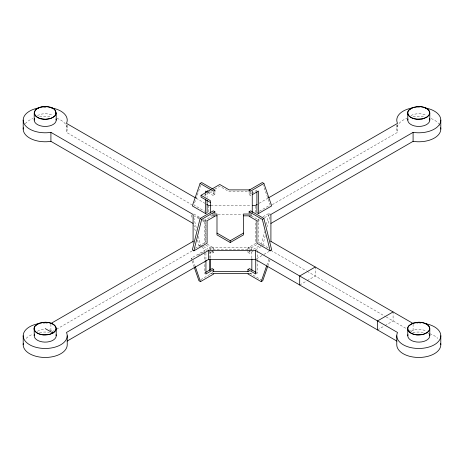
<?xml version="1.0" encoding="UTF-8"?>
<svg xmlns="http://www.w3.org/2000/svg" width="464" height="464" viewBox="0 0 464 464"><rect width="100%" height="100%" fill="white"/><g stroke="black" fill="none" stroke-linecap="round" stroke-linejoin="round"><path stroke-width="0.35" stroke-dasharray="2.32 1.74" d="M261.186 244.777L264.474 231.495M266.203 224.506L268.969 213.318L270.524 214.217L267.409 226.803M262.74 245.671L265.338 235.19M200.703 185.264L193.865 205.007L204.688 211.259M266.846 265.28L268.969 259.156M267.931 265.744L270.054 259.614M204.177 195.292L211.665 190.971M214.78 189.167L219.774 186.284L229.112 191.678L247.921 191.678M207.936 192.461L213.324 195.57L214.878 194.671L214.878 192.108M195.315 248.205L205.54 242.301L205.54 219.837L211.526 216.381M249.122 191.464L249.122 194.671L250.92 193.639M251.517 193.291L256.905 190.182L258.46 191.081M202.565 220.818L204.369 221.856L205.929 220.957L205.929 242.701M259.109 203.29L267.873 198.227M197.542 240.079L198.923 245.671L200.477 244.777L202.884 246.164M259.312 211.259L270.135 205.007L263.297 185.264M52.165 331.754L55.924 329.585M56.55 329.22L191.835 251.117M272.258 204.682L397.526 132.362A22.011 12.708 0 0 1 407.079 118.308M191.847 260.298L191.139 258.257L204.369 250.618L205.152 251.065M257.543 219.919L259.347 218.875M262.955 216.792L268.969 213.318M257.421 220.435L258.46 219.837L258.46 242.301L268.685 248.205M197.809 255.304L204.537 251.418M257.294 221.856L260.901 219.774M264.509 217.691L270.524 214.217M213.713 249.203L213.713 247.921L212.152 248.82L204.972 244.673M209.148 251.575L212.152 253.309L213.713 252.416L213.713 249.847M247.956 249.203L247.956 247.921L255.739 243.426L255.739 220.957M257.682 242.753L258.46 242.301M256.696 244.673L249.51 248.82L247.956 247.921M200.726 279.682L212.152 273.081L212.152 271.156M247.956 249.847L247.956 252.416L250.363 251.024M253.367 249.29L260.582 245.12M247.956 252.416L249.51 253.309L253.118 251.227M255.525 249.841L262.143 246.019M256.517 258.703L262.351 255.333M263.912 254.434L269.161 251.401M256.256 273.685L257.294 273.081L257.294 260.037M299.698 284.983L306.542 281.027M307.168 280.668L315.259 275.993L315.259 267.699M377.522 329.916L384.372 325.96M384.992 325.6L393.089 320.926L393.089 313.322M210.807 205.459L251.036 205.459M217.993 214.443L242.417 214.443M210.436 215.824L211.746 215.824M210.012 258.129L210.001 247.48L251.848 247.469L251.848 258.123M251.848 249.267L210.024 249.267L210.001 247.48M210.024 273.418L212.187 273.418M249.684 273.418L251.848 273.418M249.122 194.671L250.676 195.57L250.676 191.081M208.893 191.214L207.095 190.182L207.095 197.426M209.49 191.562L214.878 194.671M251.279 215.69L258.46 219.837M196.127 198.227L204.891 203.29M56.921 118.308A22.011 12.708 0 0 1 66.474 132.362L191.742 204.682M270.912 250.392L306.518 270.947M307.139 271.307L385.555 316.581M386.181 316.941L406.841 328.866M409.341 330.31L413.088 332.473A22.011 12.708 0 0 1 424.485 332.473M205.54 219.837L206.579 220.435M193.9 214.014L199.914 217.488M203.522 219.571L205.929 220.957M197.368 216.914L199.16 217.952M202.153 219.681L205.152 221.409M193.546 215.609L198.957 218.735M207.124 244.116L213.713 247.921M203.487 246.512L208.295 249.29M211.306 251.024L213.713 252.416M262.143 280.372L249.51 273.081L249.51 271.156M198.923 245.671L201.33 247.063M201.933 247.411L208.545 251.227M191.139 258.257L192.177 258.854M205.929 273.98L204.369 273.081L204.369 261.487M193.169 260.513L195.054 265.959M192.084 260.977L194.207 267.107M193.737 217.517L196.672 229.396M198.406 236.385L200.477 244.777M191.313 214.919L192.003 217.715M193.737 224.704L195.466 231.693M413.088 324.179L413.088 332.473M397.526 124.758L397.526 132.362M396.772 124.92L396.772 129.073M257.294 250.618L257.294 259.312M255.351 206.149L255.351 213.063M249.51 250.102L249.51 253.309M213.324 191.719L213.324 195.57M212.152 250.102L212.152 253.309M210.024 251.401L210.024 257.793M208.649 205.459L208.649 213.063M205.929 252.961L205.929 259.486M205.54 193.975L205.54 196.875M204.369 221.856L204.369 243.6M204.369 250.618L204.369 252.062M204.369 252.787L204.369 260.762M193.088 241.402L193.088 243.478M67.228 124.92L67.228 129.073M66.474 124.758L66.474 132.362M50.912 324.179L50.912 330.403M413.088 116.795A22.011 12.708 0 0 1 424.485 116.795M431.184 118.569A22.011 12.708 0 0 1 438.735 123.697M439.124 124.207A22.011 12.708 0 0 1 440.052 125.779M25.265 123.697A22.011 12.708 0 0 1 32.816 118.569M39.515 116.795A22.011 12.708 0 0 1 50.912 116.795M427.878 333.175A22.011 12.708 0 0 1 429.171 333.546M429.792 333.744A22.011 12.708 0 0 1 437.854 338.395M37.427 115.588A11.008 6.357 0 0 1 52.995 115.588M411.005 331.273A11.008 6.357 0 0 1 426.573 331.273M411.005 115.588A11.008 6.357 0 0 1 426.573 115.588M416.631 323.118A22.011 12.708 0 0 1 418.07 323.06M419.502 323.06A22.011 12.708 0 0 1 420.941 323.118M26.146 338.395A22.011 12.708 0 0 1 32.816 334.248M39.515 332.473A22.011 12.708 0 0 1 49.515 332.288M43.059 323.118A22.011 12.708 0 0 1 45.211 323.054M45.93 323.06A22.011 12.708 0 0 1 47.369 323.118M417.351 107.399A22.011 12.708 0 0 1 420.222 107.399M37.427 331.273A11.008 6.357 0 0 1 45.211 329.411M49.428 329.892A11.008 6.357 0 0 1 52.995 331.273M43.778 107.399A22.011 12.708 0 0 1 46.649 107.399"/><path stroke-width="0.7" d="M34.208 112.897C35.867 103.803 58.331 104.307 55.61 114.869C50.883 121.261 36.76 121.249 34.208 112.897L34.208 120.083M52.136 108.019C56.683 109.15 57.553 115.449 53.111 117.305M214.878 213.034L214.878 211.746L213.324 210.847L200.088 218.486L192.311 249.939L193.865 250.838L207.095 243.2L207.095 220.736L214.878 216.241M193.865 250.838L201.649 219.385L214.878 211.746M214.878 191.464L214.878 190.182L201.649 182.543L200.088 183.437L192.311 205.906L205.54 213.544L207.095 212.645L207.095 200.326M247.956 273.98L261.186 281.619L266.609 265.959M267.693 266.423L262.74 280.72L261.186 281.619M53.766 332.491L49.074 334.556L43.413 334.933A11.008 6.357 0 0 1 34.945 326.111L38.489 323.536L43.79 322.329A11.008 6.357 0 0 1 55.135 331.174L53.766 332.491L55.842 330.217A11.008 6.357 0 0 0 45.211 322.219L39.713 323.072L35.682 325.397A11.008 6.357 0 0 0 45.211 334.927L47.867 334.73M427.338 116.806L422.652 118.877L416.991 119.248A11.008 6.357 0 0 1 408.517 110.432L412.061 107.857L417.362 106.65A11.008 6.357 0 0 1 428.707 115.495L427.338 116.806L429.42 114.538A11.008 6.357 0 0 0 418.789 106.54L413.285 107.393L409.254 109.719A11.008 6.357 0 0 0 418.789 119.248L421.445 119.051M427.338 332.491L422.652 334.556L416.991 334.933A11.008 6.357 0 0 1 408.517 326.111L412.061 323.536L417.362 322.329A11.008 6.357 0 0 1 428.707 331.174L427.338 332.491L429.42 330.217A11.008 6.357 0 0 0 418.789 322.219L413.285 323.072L409.254 325.397A11.008 6.357 0 0 0 418.789 334.927L421.445 334.73M48.198 334.683L50.715 334.08L53.534 332.665M427.106 116.986L424.287 118.395L421.776 118.999M427.106 332.665L424.287 334.08L421.776 334.683M210.436 202.507L201.057 197.096L201.057 195.298L210.412 189.892M211.665 189.173L219.774 184.492L229.112 189.88L250.09 189.88M214.878 190.182L213.324 191.081L200.088 183.437M249.122 191.464L249.122 190.182L262.351 182.543L263.912 183.437L271.689 205.906L258.46 213.544L256.905 212.645L256.905 191.626M263.912 183.437L250.676 191.081L249.122 190.182M252.474 194.532L258.46 191.081L258.46 213.544M50.912 323.489L193.088 241.402M257.23 204.375L255.351 205.459L252.474 205.459M268.499 197.861L397.526 123.372A22.011 12.708 0 0 1 412.403 107.921M249.122 213.034L249.122 211.746L250.676 210.847L263.912 218.486L271.689 249.939L270.135 250.838L256.905 243.2L256.905 220.736L249.122 216.241M424.485 323.489A22.011 12.708 0 0 1 440.052 339.056A22.011 12.708 0 0 1 413.088 348.041A22.011 12.708 0 0 1 397.526 332.473L255.351 250.392L208.649 250.392L66.474 332.473A22.011 12.708 0 0 1 50.912 348.041A22.011 12.708 0 0 1 23.948 339.056A22.011 12.708 0 0 1 39.515 323.489M249.122 211.746L262.351 219.385L263.912 218.486M425.169 107.921A22.011 12.708 0 0 1 439.953 123.569A22.011 12.708 0 0 1 413.088 132.362L270.912 214.443L270.912 241.877M216.99 233.09L230.225 240.729L243.455 233.09M212.402 214.032L216.99 214.032L216.99 234.888L230.225 242.527L243.455 234.888L243.455 214.032L251.581 214.032M67.1 341.098L208.649 259.376L255.351 259.376L396.9 341.104M270.912 223.433L413.088 141.346A22.011 12.708 0 0 0 440.678 127.745M205.569 272.391L212.152 268.592L213.713 269.485L213.713 271.411M213.713 269.485L205.929 273.98L205.929 260.211M194.207 267.107L198.923 280.72L200.477 281.619L213.713 273.98M247.956 271.411L247.956 269.485L249.51 268.592L256.099 272.391M315.259 267.009L299.698 275.993L299.698 284.983M393.089 311.941L377.522 320.926L377.522 329.916M52.803 117.473L50.785 118.372M38.529 107.915C34.034 109.017 32.7 115.391 37.294 117.288M38.779 107.805L41.116 107.056M50.617 118.424L45.211 119.248L39.776 118.413M41.221 107.027L46.835 106.662L51.939 107.932M210.807 205.459L208.649 205.459L206.77 204.375M212.402 215.824L216.99 215.824M243.455 215.824L251.581 215.824M212.906 271.62L248.959 271.62M212.906 273.418L248.959 273.418M39.637 118.366L37.567 117.45M52.995 333.071L45.211 328.576M207.333 192.113L205.54 191.081L205.54 193.25M201.057 195.298L210.436 200.709L210.436 213.022M195.501 197.861L66.474 123.372A22.011 12.708 0 0 0 51.597 107.921M270.912 241.402L413.088 323.489M38.831 107.921A22.011 12.708 0 0 0 24.047 123.569A22.011 12.708 0 0 0 50.912 132.362L193.088 214.443L193.088 241.877M200.088 218.486L201.649 219.385M23.322 127.745A22.011 12.708 0 0 0 50.912 141.346L193.088 223.433M247.956 269.485L255.739 273.98L255.739 259.486M195.292 266.643L200.477 281.619M262.351 219.385L270.135 250.838M210.012 258.842L210.018 270.199M440.8 120.083L440.8 129.073M440.8 335.762L440.8 344.752M429.792 112.897L429.792 120.083M429.792 328.576L429.792 335.762M413.088 132.362L413.088 141.346M407.781 112.897L407.781 120.083M407.781 328.576L407.781 335.762M396.772 335.762L396.772 344.752A22.011 12.708 0 0 0 419.937 357.442A22.011 12.708 0 0 0 440.678 343.424M255.351 250.392L255.351 259.376M252.259 191.151L252.259 212.599M251.848 258.837L251.848 270.576M230.225 240.729L230.225 242.527M210.024 259.214L210.024 270.576M208.649 250.392L208.649 259.376M205.54 199.05L205.54 213.544M67.228 335.762L67.228 344.752A22.011 12.708 0 0 1 44.063 357.442A22.011 12.708 0 0 1 23.322 343.424M56.219 112.897L56.219 120.083M56.219 328.576L56.219 335.762M50.912 132.362L50.912 141.346M34.208 328.576L34.208 335.762M23.2 120.083L23.2 129.073M23.2 335.762L23.2 344.752M56.051 118.981A11.008 6.357 0 0 1 44.735 126.434A11.008 6.357 0 0 1 34.58 118.436M429.42 334.121A11.008 6.357 0 0 1 419.265 342.113A11.008 6.357 0 0 1 407.949 334.66M429.42 118.436A11.008 6.357 0 0 1 419.265 126.434A11.008 6.357 0 0 1 407.949 118.981M56.051 334.66A11.008 6.357 0 0 1 44.735 342.113A11.008 6.357 0 0 1 34.58 334.121"/></g></svg>
